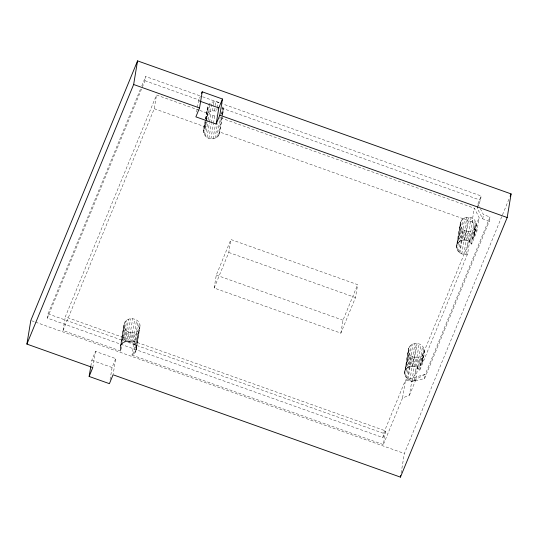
<?xml version="1.0" encoding="UTF-8"?>
<svg xmlns="http://www.w3.org/2000/svg" width="538" height="538" viewBox="0 0 538 538"><rect width="100%" height="100%" fill="white"/><g stroke="black" fill="none" stroke-linecap="round" stroke-linejoin="round"><path stroke-width="0.4" stroke-dasharray="2.69 2.02" d="M199.026 110.176L156.511 95.031L65.3 316.848L123.041 337.413C124.863 341.495 130.27 343.237 134.265 341.408L385.625 430.925L382.881 437.589L47.351 318.099L48.05 313.876L140.553 88.911M123.041 337.413L120.781 351.085L63.033 330.52L65.3 316.848M90.875 365.948L91.81 360.285L95.468 351.395L115.737 358.617L113.195 373.971M92.792 367.562L95.468 351.395M47.351 318.099L144.957 80.727L145.657 76.504L201.844 96.51M63.033 330.52L154.245 108.71L156.511 95.031M110.075 379.626L112.086 367.508L115.737 358.617M120.781 351.085L120.162 347.75L123.948 324.878C125.045 315.53 140.848 317.393 140.055 326.653L135.818 351.348L134.85 352.982L131.998 355.087L134.265 341.408M120.162 347.75L124.399 323.056M120.263 349.626L124.049 326.754L123.948 324.878M120.613 345.934L121.581 344.3L125.367 321.421M123.168 337.763L124.688 328.563L124.049 326.754M121.581 344.3L123.007 342.962L126.793 320.09M124.305 339.384L125.831 330.184L124.688 328.563M123.007 342.962L124.782 342.013L128.569 319.135M125.865 340.702L127.385 331.502L125.831 330.184M124.782 342.013L126.793 341.509L130.579 318.637M127.741 341.63L129.261 332.43L127.385 331.502M126.793 341.509L128.898 341.495L132.684 318.624M129.799 342.107L131.326 332.908C135.26 333.405 139.624 330.809 140.055 326.653M136.269 349.532C136.544 346.129 134.07 343.083 130.963 341.973L134.749 319.095M131.911 342.094L133.431 332.894M132.832 342.901L136.618 320.023M133.922 341.596L135.441 332.397M134.392 344.219L138.179 321.347M133.431 354.32L137.217 331.442M135.529 345.84L139.322 322.968M134.85 352.982L138.636 330.103M136.175 347.649L139.961 324.777M135.818 351.348L139.604 328.476M196.686 112.005L198.556 100.693L200.385 96.248M222.241 117.055L219.672 132.577C219.141 137.553 213.243 140.048 208.879 138.36C200.963 135.731 203.976 126.033 205.321 120.182M205.455 119.362L207.803 106.107L205.637 119.18M203.566 130.801L205.503 119.994M203.66 132.678L205.422 122.059M205.96 118.79L207.352 107.923M204.016 128.979L204.985 127.351L206.202 119.994M206.336 119.18L208.771 104.473C211.313 101.447 216.027 100.808 219.396 102.765M204.985 127.351L206.222 122.106M206.357 121.306L207.688 113.262C209.907 110.841 213.599 110.33 216.626 111.346L217.13 108.279M204.305 134.487L208.092 111.615L207.453 109.806M208.67 112.334L210.19 103.135M205.442 136.107L208.011 120.586M208.145 119.772L209.228 113.236L208.092 111.615M210.445 111.386L211.965 102.186M207.002 137.432L209.437 122.725M209.571 121.904L210.788 114.554L209.228 113.236M212.456 110.889L213.344 105.522M213.472 104.755L213.976 101.689M208.879 138.36L211.313 123.653M211.447 122.832L212.665 115.482L210.788 114.554M214.561 110.875L215.321 106.275M215.449 105.509L216.088 101.675M210.936 138.831L213.371 124.123M213.505 123.31L214.723 115.959L216.834 115.946M217.258 107.513L218.146 102.146M213.048 138.817L215.341 124.93M215.052 138.32L217.486 123.612M216.834 137.365L220.21 116.948M221.326 114.446L222.719 106.013L223.458 109.705L222.376 116.242M218.253 136.033L221.36 117.244M221.965 116.262L223.357 107.829M219.222 134.399L222.329 115.609M222.463 114.789L223.458 109.705M214.158 288.025L216.296 275.093L230.916 239.531L357.629 284.663L355.49 297.588L340.863 333.15L214.158 288.025L228.778 252.463L230.916 239.531M340.863 333.15L343.009 320.218L357.629 284.663M382.881 437.589L383.581 433.366L405.517 380.023L425.289 374.327L489.997 216.969L483.44 214.635L480.495 208.946M131.998 355.087L383.359 444.596L385.625 430.925M417.912 366.526L415.652 380.205C410.669 382.067 404.112 378.201 404.549 372.585L408.335 349.713C409.109 343.062 418.53 341.448 422.565 346.183C426.56 350.823 423.043 357.252 422.471 362.511C421.597 364.414 419.922 365.927 417.912 366.526L411.711 381.61L409.445 395.282L402.552 397.925L383.359 444.596M404.549 372.585L408.786 347.898M404.65 374.468L408.436 351.59L408.335 349.713M405 370.769L405.968 369.135L409.754 346.264M405.289 376.277L409.075 353.405L408.436 351.59M405.968 369.135L407.394 367.797L411.18 344.925M402.552 397.925L405.517 380.023L411.711 381.61L424.59 378.55L489.298 221.192L489.997 216.969M406.425 377.898L410.218 355.026L409.075 353.405M407.394 367.797L409.169 366.849L412.955 343.97M407.508 378.806L411.294 355.934M407.986 379.216L411.772 356.344L410.218 355.026M409.169 366.849L411.18 366.351L414.966 343.473M409.862 380.144L413.648 357.272L411.772 356.344M412.633 366.338L416.419 343.466M411.18 366.351L413.285 366.338L417.071 343.459M411.926 380.615L415.713 357.743C419.647 358.241 424.011 355.645 424.442 351.489M467.562 253.963C462.579 255.826 456.022 251.959 456.459 246.343L460.252 223.472C461.019 216.821 470.441 215.207 474.476 219.941C478.47 224.581 474.96 231.01 474.381 236.269C473.507 238.166 471.833 239.686 469.822 240.284L467.562 253.963L419.694 370.359L417.219 367.736L415.343 366.808L419.136 343.937M414.031 380.608L417.818 357.73M417.219 367.736L421.005 344.865M418.308 366.432L419.828 357.232M401.119 473.05L404.354 453.5L509.183 198.569M418.779 369.055L422.565 346.183M420.084 365.484L421.604 356.284M419.694 370.359L421.96 356.687L469.822 240.284M422.922 360.689L422.182 357.003L423.709 347.804M421.503 364.145L423.023 354.945M422.821 358.812L424.347 349.613M422.471 362.511L423.991 353.311M424.59 378.55L425.289 374.327L411.711 381.61M456.459 246.343L460.703 221.649M456.56 248.226L460.346 225.348L460.252 223.472M456.91 244.528L457.878 242.894L461.671 220.022M457.199 250.036L460.985 227.157L460.346 225.348M457.878 242.894L459.304 241.555L463.09 218.684M458.342 251.656L462.129 228.778L460.985 227.157M459.304 241.555L461.079 240.607L464.866 217.729M459.418 252.564L463.205 229.692M459.903 252.974L463.689 230.103L462.129 228.778M461.079 240.607L463.09 240.109L466.876 217.231M461.772 253.902L465.558 231.031L463.689 230.103M464.543 240.096L468.329 217.224M463.09 240.109L465.195 240.096L468.981 217.218M463.837 254.373L467.623 231.501C471.557 231.999 475.922 229.403 476.359 225.247M221.838 117.028L221.905 118.326L474.301 208.206L479.156 217.581L476.897 231.259L471.611 244.118L469.129 241.495L467.26 240.567L471.046 217.695M465.942 254.36L469.728 231.488M476.897 231.259L472.034 221.885L474.301 208.206M469.129 241.495L472.915 218.623M470.219 240.19L471.739 230.99M470.689 242.813L474.476 219.941M471.994 239.235L473.514 230.035M489.298 221.192L482.741 218.858L477.213 208.193L477.912 203.963L481.187 195.993L222.423 103.841M471.611 244.118L473.87 230.446L479.156 217.581M474.832 234.447L474.092 230.762L475.619 221.562M473.413 237.904L474.94 228.704M474.731 232.571L476.258 223.371M474.381 236.269L475.908 227.07M477.213 208.193L480.488 200.223L481.187 195.993M482.741 218.858L483.44 214.635M141.83 85.811L145.657 76.504M409.445 395.282L415.652 380.205M223.008 111.521L221.091 114.049M212.665 115.482L214.723 115.959M465.558 231.031L467.623 231.501M465.195 240.096L467.26 240.567M413.648 357.272L415.713 357.743M413.285 366.338L415.343 366.808M129.261 332.43L131.326 332.908M128.898 341.495L130.963 341.973M202.638 96.793L221.629 103.558M144.957 80.727L199.564 100.176M221.717 108.064L480.488 200.223M198.556 100.693L200.116 101.245M199.813 110.458L207.688 113.262M154.245 108.71L205.422 126.934M472.034 221.885L219.639 131.998L219.672 132.577M228.778 252.463L355.49 297.588M216.296 275.093L343.009 320.218M48.05 313.876L383.581 433.366M31.601 320.756L34.768 321.885M35.562 322.168L404.354 453.5M91.81 360.285L112.086 367.508M477.912 203.963L480.125 208.233"/><path stroke-width="0.81" d="M89.133 376.452L92.792 367.562L26.9 344.091L30.807 320.473L137.56 60.875L511.1 193.909L507.193 217.527L400.44 477.125L113.061 374.778L109.409 383.668L89.133 376.452L90.74 366.755M26.9 344.091L133.646 84.5L137.56 60.875M199.537 107.963L202.214 91.803L222.483 99.019L219.813 115.179L216.155 124.07L195.879 116.854L199.537 107.963L133.646 84.5M216.155 124.07L218.831 107.909L222.483 99.019M400.44 477.125L400.709 475.491M201.602 93.282L202.214 91.803M510.138 196.236L511.1 193.909M200.116 101.245L218.831 107.909M219.813 115.179L507.193 217.527"/></g></svg>
